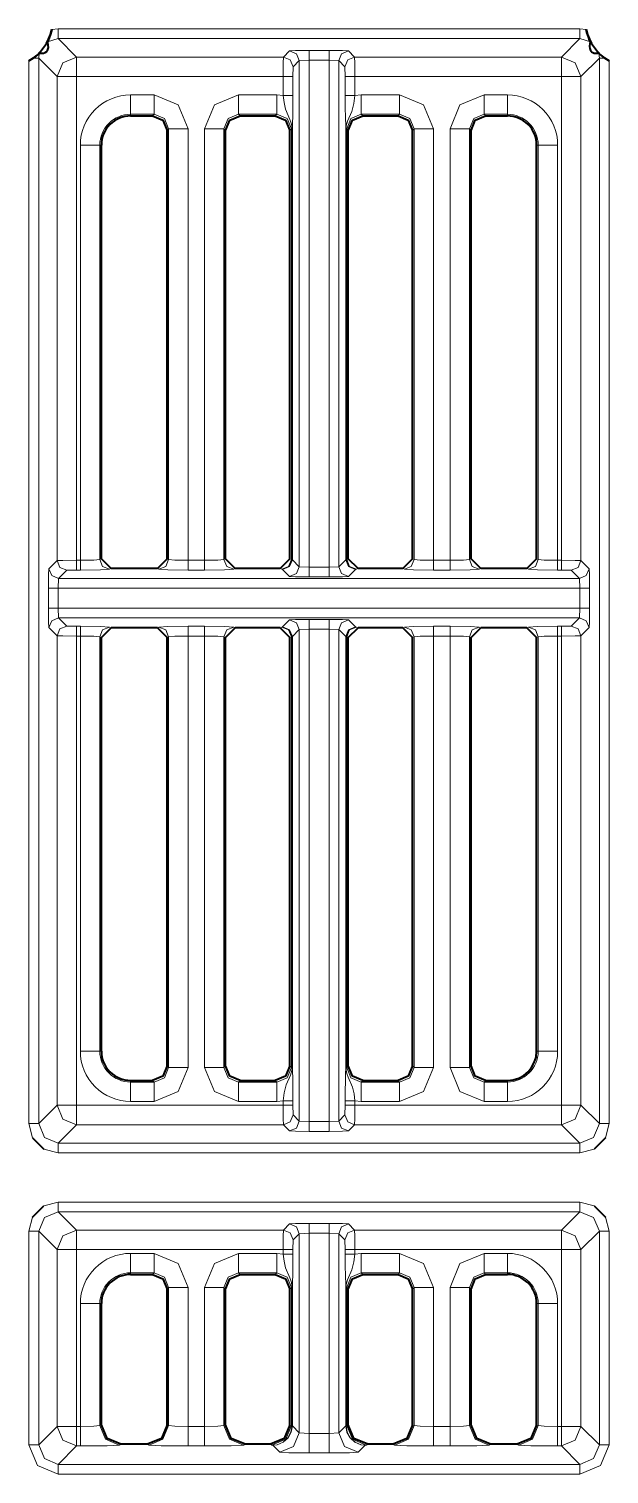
# Model space of a CAD drawing. Header units: millimetres. Extents: x 0 to 2941, y -405 to 1422.
# Drawn here: x 451.8 to 481.6, y 273.5 to 347.7 of the extents above; entities that cross this region are included whole.
import ezdxf

# ---------------------------------------------------------------- set-up
doc = ezdxf.new("R2010")
doc.units = ezdxf.units.MM
doc.layers.add('FINE', color=9, linetype='Continuous')
doc.layers.add('OUTLINE', color=7, linetype='Continuous')

msp = doc.modelspace()

# ---------------------------------------------------------------- linework, layer by layer
at = {"layer": 'FINE', "lineweight": 9}
for p, q in [((453.279, 347.677), (452.956, 347.642)), ((480.054, 347.677), (453.279, 347.677)), ((480.377, 347.642), (480.054, 347.677)), ((453.279, 347.178), (480.054, 347.178)), ((480.054, 347.178), (479.11, 346.234)), ((480.054, 347.178), (480.593, 347.02)), ((452.28, 346.178), (452.313, 346.433)), ((452.28, 291.453), (452.28, 346.178)), ((465.342, 345.734), (465.657, 346.049)), ((465.657, 346.049), (466.157, 346.075)), ((465.657, 346.049), (465.657, 320.058)), ((467.182, 346.575), (466.157, 346.575)), ((466.157, 346.075), (467.182, 346.075)), ((466.157, 320.032), (466.157, 346.075)), ((467.182, 346.075), (467.182, 320.032)), ((467.182, 346.075), (467.682, 346.049)), ((467.682, 346.049), (467.998, 345.734)), ((467.682, 320.058), (467.682, 346.049)), ((468.497, 346.234), (468.182, 346.549)), ((479.11, 346.234), (468.497, 346.234)), ((481.021, 346.433), (481.054, 346.178)), ((481.553, 291.453), (481.553, 346.033)), ((454.223, 320.386), (454.223, 345.234)), ((454.223, 345.234), (464.829, 345.234)), ((464.829, 345.234), (464.829, 344.258)), ((465.329, 345.234), (465.342, 345.734)), ((465.329, 344.258), (465.329, 345.234)), ((467.998, 345.734), (468.01, 345.234)), ((468.01, 345.234), (468.01, 344.258)), ((468.51, 344.258), (468.51, 345.234)), ((458.202, 344.289), (456.998, 344.289)), ((464.502, 344.289), (462.537, 344.289)), ((464.829, 344.258), (464.502, 344.289)), ((476.335, 344.289), (475.137, 344.289)), ((462.619, 343.209), (462.537, 343.29)), ((462.537, 343.29), (464.502, 343.29)), ((464.502, 343.29), (464.421, 343.209)), ((475.219, 343.209), (475.137, 343.29)), ((475.137, 343.29), (476.335, 343.29)), ((476.335, 343.29), (476.335, 343.209)), ((459.95, 320.386), (459.95, 342.541)), ((461.788, 342.541), (461.87, 342.459)), ((465.17, 342.459), (465.251, 342.541)), ((465.251, 342.541), (465.251, 320.423)), ((465.283, 342.541), (465.283, 320.415)), ((465.3, 320.415), (465.3, 342.541)), ((468.04, 342.541), (468.04, 320.415)), ((468.088, 342.541), (468.17, 342.459)), ((468.088, 320.423), (468.088, 342.541)), ((471.47, 342.459), (471.551, 342.541)), ((471.551, 342.541), (471.551, 320.423)), ((474.388, 342.541), (474.47, 342.459)), ((454.419, 341.709), (454.419, 320.386)), ((455.417, 341.709), (455.498, 341.709)), ((477.835, 341.709), (477.916, 341.709)), ((453.223, 320.373), (452.803, 319.953)), ((454.419, 320.386), (454.223, 320.386)), ((455.916, 319.923), (455.999, 319.964)), ((458.951, 320.423), (458.87, 320.464)), ((462.288, 319.923), (462.37, 319.964)), ((464.67, 319.964), (464.752, 319.923)), ((464.752, 319.923), (464.8, 319.915)), ((464.8, 319.915), (465.157, 319.558)), ((465.251, 320.423), (465.17, 320.464)), ((465.283, 320.415), (465.251, 320.423)), ((465.657, 320.058), (465.3, 320.415)), ((466.157, 320.032), (465.657, 320.058)), ((467.182, 320.032), (466.157, 320.032)), ((467.682, 320.058), (467.182, 320.032)), ((468.04, 320.415), (467.682, 320.058)), ((468.088, 320.423), (468.056, 320.415)), ((468.17, 320.464), (468.088, 320.423)), ((468.182, 319.558), (468.539, 319.915)), ((468.539, 319.915), (468.588, 319.923)), ((468.588, 319.923), (468.67, 319.964)), ((470.97, 319.964), (471.052, 319.923)), ((471.551, 320.423), (471.47, 320.464)), ((474.888, 319.923), (474.97, 319.964)), ((479.11, 320.386), (478.915, 320.386)), ((453.278, 318.953), (453.303, 319.453)), ((453.303, 319.453), (453.723, 319.873)), ((453.723, 319.873), (454.223, 319.886)), ((454.223, 319.886), (454.419, 319.886)), ((459.95, 319.886), (460.79, 319.886)), ((466.157, 319.532), (467.182, 319.532)), ((472.55, 319.886), (473.39, 319.886)), ((480.03, 319.453), (480.055, 318.953)), ((453.278, 318.953), (480.055, 318.953)), ((453.278, 317.927), (453.278, 318.953)), ((480.055, 318.953), (480.055, 317.927)), ((480.555, 317.927), (480.555, 318.953)), ((480.055, 317.927), (453.278, 317.927)), ((453.303, 317.428), (453.278, 317.927)), ((480.055, 317.927), (480.03, 317.428)), ((453.723, 317.008), (453.303, 317.428)), ((453.303, 317.428), (480.03, 317.428)), ((454.223, 316.995), (453.723, 317.008)), ((454.419, 316.995), (454.223, 316.995)), ((455.999, 316.917), (455.916, 316.958)), ((458.452, 316.958), (458.37, 316.917)), ((460.79, 316.995), (459.95, 316.995)), ((462.37, 316.917), (462.288, 316.958)), ((464.752, 316.958), (464.67, 316.917)), ((464.8, 316.966), (464.752, 316.958)), ((465.157, 317.323), (464.8, 316.966)), ((467.182, 317.348), (466.157, 317.348)), ((468.539, 316.966), (468.182, 317.323)), ((468.588, 316.958), (468.539, 316.966)), ((468.67, 316.917), (468.588, 316.958)), ((471.052, 316.958), (470.97, 316.917)), ((473.39, 316.995), (472.55, 316.995)), ((477.417, 316.958), (477.335, 316.917)), ((479.11, 316.995), (478.915, 316.995)), ((479.61, 317.008), (479.11, 316.995)), ((480.03, 317.428), (479.61, 317.008)), ((452.803, 316.928), (453.223, 316.508)), ((453.223, 316.508), (453.223, 292.397)), ((454.223, 316.495), (454.419, 316.495)), ((454.223, 292.397), (454.223, 316.495)), ((454.419, 316.495), (454.419, 295.172)), ((455.417, 295.172), (455.417, 316.458)), ((455.417, 316.458), (455.498, 316.417)), ((458.87, 316.417), (458.951, 316.458)), ((458.951, 316.458), (458.951, 294.34)), ((459.95, 316.495), (460.79, 316.495)), ((459.95, 294.34), (459.95, 316.495)), ((460.79, 316.495), (460.79, 294.34)), ((461.788, 294.34), (461.788, 316.458)), ((461.788, 316.458), (461.87, 316.417)), ((465.17, 316.417), (465.251, 316.458)), ((465.251, 316.458), (465.283, 316.466)), ((465.283, 316.466), (465.283, 294.34)), ((465.3, 316.466), (465.657, 316.823)), ((465.3, 294.34), (465.3, 316.466)), ((465.657, 316.823), (466.157, 316.849)), ((465.657, 316.823), (465.657, 291.582)), ((466.157, 291.556), (466.157, 316.849)), ((466.157, 316.849), (467.182, 316.849)), ((467.182, 316.849), (467.182, 291.556)), ((467.182, 316.849), (467.682, 316.823)), ((467.682, 291.582), (467.682, 316.823)), ((467.682, 316.823), (468.04, 316.466)), ((468.04, 316.466), (468.04, 294.34)), ((468.056, 294.34), (468.056, 316.466)), ((468.056, 316.466), (468.088, 316.458)), ((468.088, 294.34), (468.088, 316.458)), ((468.088, 316.458), (468.17, 316.417)), ((471.47, 316.417), (471.551, 316.458)), ((471.551, 316.458), (471.551, 294.34)), ((472.55, 294.34), (472.55, 316.495)), ((472.55, 316.495), (473.39, 316.495)), ((474.388, 294.34), (474.388, 316.458)), ((474.388, 316.458), (474.47, 316.417)), ((477.835, 316.417), (477.916, 316.458)), ((477.916, 316.458), (477.916, 295.172)), ((478.915, 295.172), (478.915, 316.495)), ((480.11, 316.508), (480.53, 316.928)), ((480.11, 292.397), (480.11, 316.508)), ((455.498, 295.172), (455.417, 295.172)), ((477.916, 295.172), (477.835, 295.172)), ((458.951, 294.34), (458.87, 294.421)), ((461.87, 294.421), (461.788, 294.34)), ((468.17, 294.421), (468.088, 294.34)), ((471.551, 294.34), (471.47, 294.421)), ((474.47, 294.421), (474.388, 294.34)), ((456.998, 293.591), (456.998, 293.672)), ((458.202, 293.591), (456.998, 293.591)), ((458.121, 293.672), (458.202, 293.591)), ((462.537, 293.591), (462.619, 293.672)), ((464.502, 293.591), (462.537, 293.591)), ((464.421, 293.672), (464.502, 293.591)), ((468.837, 293.591), (468.919, 293.672)), ((470.802, 293.591), (468.837, 293.591)), ((470.721, 293.672), (470.802, 293.591)), ((475.137, 293.591), (475.219, 293.672)), ((476.335, 293.591), (475.137, 293.591)), ((476.335, 293.672), (476.335, 293.591)), ((456.998, 292.592), (458.202, 292.592)), ((462.537, 292.592), (464.502, 292.592)), ((464.502, 292.592), (464.829, 292.623)), ((464.829, 292.623), (464.829, 292.397)), ((465.329, 292.397), (465.329, 292.623)), ((468.01, 292.623), (468.01, 292.397)), ((468.51, 292.397), (468.51, 292.623)), ((468.51, 292.623), (468.837, 292.592)), ((468.837, 292.592), (470.802, 292.592)), ((475.137, 292.592), (476.335, 292.592)), ((453.223, 292.397), (452.28, 291.453)), ((464.829, 292.397), (454.223, 292.397)), ((465.342, 291.897), (465.329, 292.397)), ((465.657, 291.582), (465.342, 291.897)), ((467.998, 291.897), (467.682, 291.582)), ((468.01, 292.397), (467.998, 291.897)), ((481.054, 291.453), (480.11, 292.397)), ((454.223, 291.397), (464.842, 291.397)), ((464.842, 291.397), (465.157, 291.082)), ((466.157, 291.056), (467.182, 291.056)), ((467.682, 291.582), (467.182, 291.556)), ((479.11, 291.397), (480.054, 290.453)), ((481.366, 290.726), (481.553, 291.453)), ((452.552, 290.141), (453.279, 289.954)), ((453.279, 289.954), (480.054, 289.954)), ((480.054, 289.954), (480.781, 290.141)), ((453.279, 287.427), (452.552, 287.239)), ((480.054, 287.427), (453.279, 287.427)), ((480.781, 287.239), (480.054, 287.427)), ((451.968, 286.655), (451.78, 285.928)), ((451.78, 285.928), (451.78, 274.953)), ((452.28, 285.928), (453.223, 284.984)), ((465.157, 286.299), (464.842, 285.984)), ((465.342, 285.484), (465.657, 285.799)), ((465.657, 285.799), (466.157, 285.825)), ((465.657, 285.799), (465.657, 275.581)), ((467.182, 286.325), (466.157, 286.325)), ((466.157, 275.543), (466.157, 285.825)), ((466.157, 285.825), (467.182, 285.825)), ((467.182, 285.825), (467.182, 275.543)), ((467.182, 285.825), (467.682, 285.799)), ((468.497, 285.984), (468.182, 286.299)), ((481.054, 285.928), (481.054, 274.953)), ((465.329, 284.984), (465.342, 285.484)), ((467.998, 285.484), (468.01, 284.984)), ((453.223, 284.984), (453.223, 275.897)), ((458.202, 284.788), (456.998, 284.788)), ((464.502, 284.788), (462.537, 284.788)), ((464.829, 284.757), (464.502, 284.788)), ((464.829, 284.984), (464.829, 284.757)), ((465.329, 284.757), (465.329, 284.984)), ((468.01, 284.984), (468.01, 284.757)), ((468.51, 284.984), (479.11, 284.984)), ((468.51, 284.757), (468.51, 284.984)), ((468.837, 284.788), (468.51, 284.757)), ((470.802, 284.788), (468.837, 284.788)), ((476.335, 284.788), (475.137, 284.788)), ((479.11, 284.984), (479.11, 275.897)), ((468.919, 283.708), (468.837, 283.79)), ((475.219, 283.708), (475.137, 283.79)), ((459.95, 275.897), (459.95, 283.041)), ((460.79, 283.041), (460.79, 275.897)), ((461.788, 283.041), (461.87, 282.959)), ((465.17, 282.959), (465.251, 283.041)), ((465.251, 283.041), (465.251, 275.946)), ((465.283, 283.041), (465.283, 275.939)), ((465.3, 275.939), (465.3, 283.041)), ((468.04, 283.041), (468.04, 275.939)), ((468.088, 275.946), (468.088, 283.041)), ((468.088, 283.041), (468.17, 282.959)), ((471.47, 282.959), (471.551, 283.041)), ((471.551, 283.041), (471.551, 275.946)), ((473.39, 283.041), (473.39, 275.897)), ((474.388, 283.041), (474.47, 282.959)), ((455.417, 282.208), (455.498, 282.208)), ((455.417, 275.946), (455.417, 282.208)), ((477.835, 282.208), (477.916, 282.208)), ((477.916, 282.208), (477.916, 275.946)), ((478.915, 275.897), (478.915, 282.208)), ((455.498, 275.987), (455.417, 275.946)), ((458.951, 275.946), (458.87, 275.987)), ((460.79, 275.897), (459.95, 275.897)), ((465.251, 275.946), (465.17, 275.987)), ((465.283, 275.935), (465.251, 275.946)), ((465.283, 275.939), (465.283, 275.935)), ((465.3, 275.933), (465.3, 275.939)), ((465.657, 275.581), (465.3, 275.939)), ((466.157, 275.543), (465.657, 275.581)), ((467.182, 275.543), (466.157, 275.543)), ((467.682, 275.581), (467.182, 275.543)), ((468.04, 275.939), (467.682, 275.581)), ((468.088, 275.946), (468.056, 275.935)), ((468.056, 275.935), (468.056, 275.939)), ((468.17, 275.987), (468.088, 275.946)), ((471.551, 275.946), (471.47, 275.987)), ((477.916, 275.946), (477.835, 275.987)), ((479.11, 275.897), (478.915, 275.897)), ((481.054, 274.953), (480.11, 275.897)), ((453.279, 273.953), (454.223, 274.897)), ((456.416, 274.947), (456.499, 274.988)), ((462.787, 274.947), (462.87, 274.988)), ((464.17, 274.988), (464.252, 274.947)), ((464.252, 274.947), (464.301, 274.937)), ((468.682, 274.582), (469.038, 274.937)), ((469.038, 274.937), (469.087, 274.947)), ((469.087, 274.947), (469.17, 274.988)), ((470.47, 274.988), (470.552, 274.947)), ((472.55, 274.897), (473.39, 274.897)), ((475.387, 274.947), (475.47, 274.988)), ((476.835, 274.988), (476.917, 274.947)), ((478.915, 274.897), (479.11, 274.897)), ((479.11, 274.897), (480.054, 273.953)), ((480.054, 273.953), (453.279, 273.953))]:
    msp.add_line(p, q, dxfattribs=at)
for points in [[(452.74, 347.02), (453.279, 347.178), (453.279, 347.329), (453.279, 347.677)], [(480.054, 347.178), (480.054, 347.329), (480.054, 347.677)], [(464.842, 346.234), (454.223, 346.234), (453.279, 347.178)], [(451.78, 346.033), (451.78, 291.453), (451.968, 290.726)], [(452.002, 346.178), (452.201, 346.178), (452.28, 346.178)], [(452.28, 346.178), (453.223, 345.234), (453.223, 320.373)], [(453.223, 345.234), (453.525, 345.234), (454.223, 345.234), (454.223, 345.932), (454.223, 346.234)], [(454.223, 346.234), (453.516, 345.941), (453.223, 345.234)], [(464.842, 346.234), (464.833, 345.932), (464.829, 345.234)], [(466.157, 346.575), (465.459, 346.567), (465.157, 346.549), (464.842, 346.234)], [(464.842, 346.234), (465.195, 346.087), (465.342, 345.734)], [(465.157, 346.549), (465.51, 346.403), (465.657, 346.049)], [(466.157, 346.575), (466.157, 346.424), (466.157, 346.075)], [(467.182, 346.575), (467.182, 346.424), (467.182, 346.075)], [(468.182, 346.549), (467.88, 346.567), (467.182, 346.575)], [(468.182, 346.549), (467.829, 346.403), (467.682, 346.049)], [(468.497, 346.234), (468.144, 346.087), (467.998, 345.734)], [(468.51, 345.234), (468.507, 345.932), (468.497, 346.234)], [(480.11, 345.234), (479.817, 345.941), (479.11, 346.234)], [(479.11, 345.234), (479.11, 345.932), (479.11, 346.234)], [(480.11, 345.234), (481.054, 346.178), (481.054, 291.453)], [(481.054, 346.178), (481.132, 346.178), (481.331, 346.178)], [(464.829, 345.234), (465.178, 345.234), (465.329, 345.234)], [(468.51, 345.234), (468.161, 345.234), (468.01, 345.234)], [(468.51, 345.234), (479.11, 345.234), (479.11, 320.386)], [(479.11, 345.234), (479.808, 345.234), (480.11, 345.234)], [(480.53, 319.953), (480.11, 320.373), (480.11, 345.234)], [(456.998, 343.29), (456.998, 343.6), (456.998, 344.289)], [(458.202, 343.29), (458.202, 343.6), (458.202, 344.289)], [(459.95, 342.541), (459.438, 343.777), (458.202, 344.289)], [(462.537, 344.289), (461.301, 343.777), (460.79, 342.541)], [(462.537, 344.289), (462.537, 343.6), (462.537, 343.29)], [(464.502, 344.289), (464.502, 343.6), (464.502, 343.29)], [(464.829, 344.258), (465.178, 344.258), (465.329, 344.258)], [(464.829, 344.258), (464.872, 343.894), (464.95, 343.551), (465.175, 343.033), (465.226, 342.896), (465.255, 342.789), (465.278, 342.644), (465.283, 342.574), (465.283, 342.541)], [(465.3, 342.541), (465.3, 342.553), (465.3, 342.581), (465.301, 342.64), (465.303, 342.689), (465.305, 342.763), (465.32, 343.257), (465.326, 343.728), (465.329, 344.258)], [(468.51, 344.258), (468.161, 344.258), (468.01, 344.258)], [(468.01, 344.258), (468.013, 343.666), (468.023, 343.118), (468.036, 342.71), (468.039, 342.602), (468.039, 342.568), (468.04, 342.541)], [(468.056, 320.415), (468.056, 342.541), (468.058, 342.611), (468.067, 342.698), (468.127, 342.937), (468.349, 343.437), (468.46, 343.851), (468.51, 344.258)], [(470.802, 344.289), (468.837, 344.289), (468.51, 344.258)], [(468.837, 344.289), (468.837, 343.6), (468.837, 343.29)], [(470.802, 344.289), (470.802, 343.6), (470.802, 343.29)], [(473.39, 320.386), (472.55, 320.386), (472.55, 342.541), (472.038, 343.777), (470.802, 344.289)], [(475.137, 344.289), (473.901, 343.777), (473.39, 342.541), (473.39, 320.386)], [(475.137, 344.289), (475.137, 343.6), (475.137, 343.29)], [(476.335, 343.29), (476.335, 343.6), (476.335, 344.289)], [(456.998, 343.209), (456.998, 343.29), (458.202, 343.29), (458.121, 343.209)], [(458.202, 343.29), (458.733, 343.072), (458.951, 342.541)], [(461.788, 342.541), (462.006, 343.072), (462.537, 343.29)], [(464.502, 343.29), (465.033, 343.072), (465.251, 342.541)], [(468.088, 342.541), (468.306, 343.072), (468.837, 343.29)], [(468.919, 343.209), (468.837, 343.29), (470.802, 343.29), (470.721, 343.209)], [(470.802, 343.29), (471.333, 343.072), (471.551, 342.541)], [(474.388, 342.541), (474.606, 343.072), (475.137, 343.29)], [(458.87, 342.459), (458.951, 342.541), (458.951, 320.423)], [(458.951, 342.541), (459.261, 342.541), (459.95, 342.541)], [(460.79, 342.541), (460.79, 320.386), (459.95, 320.386)], [(460.79, 342.541), (461.478, 342.541), (461.788, 342.541)], [(461.87, 320.464), (461.788, 320.423), (461.788, 342.541)], [(465.251, 342.541), (465.262, 342.541), (465.283, 342.541)], [(465.283, 342.541), (465.295, 342.541), (465.3, 342.541)], [(468.056, 342.541), (468.045, 342.541), (468.04, 342.541)], [(468.056, 342.541), (468.078, 342.541), (468.088, 342.541)], [(471.551, 342.541), (471.861, 342.541), (472.55, 342.541)], [(473.39, 342.541), (474.078, 342.541), (474.388, 342.541)], [(474.47, 320.464), (474.388, 320.423), (474.388, 342.541)], [(454.419, 341.709), (455.107, 341.709), (455.417, 341.709)], [(455.498, 320.464), (455.417, 320.423), (455.417, 341.709)], [(477.916, 341.709), (477.916, 320.423), (477.835, 320.464)], [(477.916, 341.709), (478.226, 341.709), (478.915, 341.709)], [(452.803, 319.953), (452.785, 319.651), (452.778, 318.953)], [(453.303, 319.453), (452.95, 319.6), (452.803, 319.953)], [(454.223, 320.386), (453.525, 320.382), (453.223, 320.373)], [(453.723, 319.873), (453.37, 320.02), (453.223, 320.373)], [(454.223, 319.886), (454.223, 320.037), (454.223, 320.386)], [(455.417, 320.423), (455.107, 320.396), (454.419, 320.386)], [(454.419, 319.886), (454.419, 320.037), (454.419, 320.386)], [(454.419, 319.886), (455.451, 319.897), (455.916, 319.923)], [(455.916, 319.923), (455.564, 320.07), (455.417, 320.423)], [(458.37, 319.964), (458.452, 319.923), (458.917, 319.897), (459.95, 319.886)], [(458.452, 319.923), (458.804, 320.07), (458.951, 320.423)], [(459.95, 320.386), (459.261, 320.396), (458.951, 320.423)], [(459.95, 319.886), (459.95, 320.037), (459.95, 320.386)], [(461.788, 320.423), (461.478, 320.396), (460.79, 320.386)], [(460.79, 319.886), (460.79, 320.037), (460.79, 320.386)], [(460.79, 319.886), (461.822, 319.897), (462.288, 319.923)], [(461.788, 320.423), (461.935, 320.07), (462.288, 319.923)], [(465.251, 320.423), (465.104, 320.07), (464.752, 319.923)], [(465.3, 320.415), (465.153, 320.062), (464.8, 319.915)], [(465.283, 320.415), (465.14, 320.063), (464.8, 319.915)], [(465.657, 320.058), (465.51, 319.704), (465.157, 319.558)], [(465.3, 320.415), (465.295, 320.415), (465.283, 320.415)], [(466.157, 320.032), (466.157, 319.683), (466.157, 319.532)], [(467.182, 320.032), (467.182, 319.683), (467.182, 319.532)], [(467.682, 320.058), (467.829, 319.704), (468.182, 319.558)], [(468.04, 320.415), (468.186, 320.062), (468.539, 319.915)], [(468.056, 320.415), (468.045, 320.415), (468.04, 320.415)], [(468.056, 320.415), (468.199, 320.063), (468.539, 319.915)], [(468.088, 320.423), (468.235, 320.07), (468.588, 319.923)], [(471.052, 319.923), (471.405, 320.07), (471.551, 320.423)], [(471.052, 319.923), (471.517, 319.897), (472.55, 319.886)], [(472.55, 320.386), (471.861, 320.396), (471.551, 320.423)], [(472.55, 319.886), (472.55, 320.037), (472.55, 320.386)], [(474.388, 320.423), (474.078, 320.396), (473.39, 320.386)], [(473.39, 320.386), (473.39, 320.037), (473.39, 319.886)], [(473.39, 319.886), (474.422, 319.897), (474.888, 319.923)], [(474.388, 320.423), (474.535, 320.07), (474.888, 319.923)], [(477.335, 319.964), (477.417, 319.923), (477.882, 319.897), (478.915, 319.886)], [(477.417, 319.923), (477.769, 320.07), (477.916, 320.423)], [(478.915, 320.386), (478.226, 320.396), (477.916, 320.423)], [(478.915, 319.886), (478.915, 320.037), (478.915, 320.386)], [(479.11, 320.386), (479.11, 320.037), (479.11, 319.886)], [(480.11, 320.373), (479.808, 320.382), (479.11, 320.386)], [(480.11, 320.373), (479.963, 320.02), (479.61, 319.873)], [(480.53, 319.953), (480.383, 319.6), (480.03, 319.453)], [(480.555, 318.953), (480.548, 319.651), (480.53, 319.953)], [(479.61, 319.873), (480.03, 319.453), (453.303, 319.453)], [(465.157, 319.558), (465.459, 319.54), (466.157, 319.532)], [(467.182, 319.532), (467.88, 319.54), (468.182, 319.558)], [(478.915, 319.886), (479.11, 319.886), (479.61, 319.873)], [(453.278, 318.953), (452.929, 318.953), (452.778, 318.953)], [(452.778, 318.953), (452.778, 317.927), (452.785, 317.23), (452.803, 316.928)], [(480.555, 318.953), (480.404, 318.953), (480.055, 318.953)], [(453.278, 317.927), (452.929, 317.927), (452.778, 317.927)], [(480.555, 317.927), (480.404, 317.927), (480.055, 317.927)], [(480.53, 316.928), (480.548, 317.23), (480.555, 317.927)], [(453.303, 317.428), (452.95, 317.281), (452.803, 316.928)], [(453.723, 317.008), (453.37, 316.861), (453.223, 316.508)], [(454.223, 316.995), (454.223, 316.844), (454.223, 316.495)], [(454.419, 316.995), (454.419, 316.844), (454.419, 316.495)], [(455.916, 316.958), (455.451, 316.984), (454.419, 316.995)], [(455.916, 316.958), (455.564, 316.811), (455.417, 316.458)], [(459.95, 316.995), (458.917, 316.984), (458.452, 316.958)], [(458.951, 316.458), (458.804, 316.811), (458.452, 316.958)], [(459.95, 316.995), (459.95, 316.844), (459.95, 316.495)], [(460.79, 316.995), (460.79, 316.844), (460.79, 316.495)], [(462.288, 316.958), (461.822, 316.984), (460.79, 316.995)], [(462.288, 316.958), (461.935, 316.811), (461.788, 316.458)], [(464.752, 316.958), (465.104, 316.811), (465.251, 316.458)], [(464.8, 316.966), (465.153, 316.819), (465.3, 316.466)], [(464.8, 316.966), (465.14, 316.818), (465.283, 316.466)], [(466.157, 317.348), (465.459, 317.341), (465.157, 317.323)], [(465.157, 317.323), (465.51, 317.176), (465.657, 316.823)], [(466.157, 317.348), (466.157, 317.197), (466.157, 316.849)], [(467.182, 317.348), (467.182, 317.197), (467.182, 316.849)], [(468.182, 317.323), (467.88, 317.341), (467.182, 317.348)], [(468.182, 317.323), (467.829, 317.176), (467.682, 316.823)], [(468.539, 316.966), (468.186, 316.819), (468.04, 316.466)], [(468.539, 316.966), (468.199, 316.818), (468.056, 316.466)], [(468.588, 316.958), (468.235, 316.811), (468.088, 316.458)], [(472.55, 316.995), (471.517, 316.984), (471.052, 316.958)], [(471.551, 316.458), (471.405, 316.811), (471.052, 316.958)], [(472.55, 316.495), (472.55, 316.844), (472.55, 316.995)], [(473.39, 316.995), (473.39, 316.844), (473.39, 316.495)], [(474.97, 316.917), (474.888, 316.958), (474.422, 316.984), (473.39, 316.995)], [(474.888, 316.958), (474.535, 316.811), (474.388, 316.458)], [(478.915, 316.995), (477.882, 316.984), (477.417, 316.958)], [(477.916, 316.458), (477.769, 316.811), (477.417, 316.958)], [(478.915, 316.495), (478.915, 316.844), (478.915, 316.995)], [(479.11, 316.495), (479.11, 316.844), (479.11, 316.995)], [(480.11, 316.508), (479.963, 316.861), (479.61, 317.008)], [(480.53, 316.928), (480.383, 317.281), (480.03, 317.428)], [(453.223, 316.508), (453.525, 316.499), (454.223, 316.495)], [(454.419, 316.495), (455.107, 316.484), (455.417, 316.458)], [(458.951, 316.458), (459.261, 316.484), (459.95, 316.495)], [(460.79, 316.495), (461.478, 316.484), (461.788, 316.458)], [(465.251, 316.458), (465.251, 294.34), (465.17, 294.421)], [(465.283, 316.466), (465.295, 316.466), (465.3, 316.466)], [(468.04, 316.466), (468.045, 316.466), (468.056, 316.466)], [(478.915, 316.495), (479.11, 316.495), (479.11, 292.397), (468.51, 292.397)], [(471.551, 316.458), (471.861, 316.484), (472.55, 316.495)], [(473.39, 316.495), (474.078, 316.484), (474.388, 316.458)], [(473.39, 316.495), (473.39, 294.34), (473.901, 293.104), (475.137, 292.592)], [(477.916, 316.458), (478.226, 316.484), (478.915, 316.495)], [(479.11, 316.495), (479.808, 316.499), (480.11, 316.508)], [(454.419, 295.172), (455.107, 295.172), (455.417, 295.172)], [(477.916, 295.172), (478.226, 295.172), (478.915, 295.172)], [(458.951, 294.34), (458.733, 293.809), (458.202, 293.591)], [(458.202, 292.592), (459.438, 293.104), (459.95, 294.34)], [(458.951, 294.34), (459.261, 294.34), (459.95, 294.34)], [(460.79, 294.34), (461.478, 294.34), (461.788, 294.34)], [(460.79, 294.34), (461.301, 293.104), (462.537, 292.592)], [(462.537, 293.591), (462.006, 293.809), (461.788, 294.34)], [(465.251, 294.34), (465.033, 293.809), (464.502, 293.591)], [(465.283, 294.34), (465.281, 294.27), (465.272, 294.183), (465.212, 293.943), (464.99, 293.443), (464.879, 293.03), (464.829, 292.623)], [(465.251, 294.34), (465.262, 294.34), (465.283, 294.34)], [(465.3, 294.34), (465.295, 294.34), (465.283, 294.34)], [(465.329, 292.623), (465.326, 293.215), (465.317, 293.763), (465.304, 294.171), (465.3, 294.279), (465.3, 294.313), (465.3, 294.34)], [(468.04, 294.34), (468.04, 294.327), (468.039, 294.3), (468.038, 294.241), (468.036, 294.192), (468.034, 294.117), (468.02, 293.624), (468.013, 293.153), (468.01, 292.623)], [(468.04, 294.34), (468.045, 294.34), (468.056, 294.34)], [(468.056, 294.34), (468.078, 294.34), (468.088, 294.34)], [(468.51, 292.623), (468.467, 292.987), (468.389, 293.33), (468.164, 293.848), (468.114, 293.984), (468.084, 294.091), (468.061, 294.237), (468.057, 294.307), (468.056, 294.34)], [(468.837, 293.591), (468.306, 293.809), (468.088, 294.34)], [(471.551, 294.34), (471.333, 293.809), (470.802, 293.591)], [(470.802, 292.592), (472.038, 293.104), (472.55, 294.34)], [(471.551, 294.34), (471.861, 294.34), (472.55, 294.34)], [(473.39, 294.34), (474.078, 294.34), (474.388, 294.34)], [(475.137, 293.591), (474.606, 293.809), (474.388, 294.34)], [(456.998, 292.592), (456.998, 293.281), (456.998, 293.591)], [(458.202, 292.592), (458.202, 293.281), (458.202, 293.591)], [(462.537, 293.591), (462.537, 293.281), (462.537, 292.592)], [(464.502, 293.591), (464.502, 293.281), (464.502, 292.592)], [(468.837, 293.591), (468.837, 293.281), (468.837, 292.592)], [(470.802, 293.591), (470.802, 293.281), (470.802, 292.592)], [(475.137, 292.592), (475.137, 293.281), (475.137, 293.591)], [(476.335, 293.591), (476.335, 293.281), (476.335, 292.592)], [(465.329, 292.623), (465.178, 292.623), (464.829, 292.623)], [(468.01, 292.623), (468.161, 292.623), (468.51, 292.623)], [(453.223, 292.397), (453.516, 291.69), (454.223, 291.397)], [(453.223, 292.397), (453.525, 292.397), (454.223, 292.397)], [(454.223, 291.397), (454.223, 291.699), (454.223, 292.397)], [(465.329, 292.397), (465.178, 292.397), (464.829, 292.397)], [(464.829, 292.397), (464.833, 291.699), (464.842, 291.397)], [(465.342, 291.897), (465.195, 291.544), (464.842, 291.397)], [(467.998, 291.897), (468.144, 291.544), (468.497, 291.397)], [(468.01, 292.397), (468.161, 292.397), (468.51, 292.397)], [(468.497, 291.397), (468.507, 291.699), (468.51, 292.397)], [(479.11, 291.397), (479.817, 291.69), (480.11, 292.397)], [(479.11, 292.397), (479.808, 292.397), (480.11, 292.397)], [(479.11, 291.397), (479.11, 291.699), (479.11, 292.397)], [(451.78, 291.453), (452.129, 291.453), (452.28, 291.453)], [(453.279, 290.453), (452.572, 290.746), (452.28, 291.453)], [(480.054, 290.453), (453.279, 290.453), (454.223, 291.397)], [(465.657, 291.582), (465.51, 291.228), (465.157, 291.082)], [(465.157, 291.082), (465.459, 291.064), (466.157, 291.056)], [(467.182, 291.556), (466.157, 291.556), (465.657, 291.582)], [(466.157, 291.556), (466.157, 291.207), (466.157, 291.056)], [(467.182, 291.556), (467.182, 291.207), (467.182, 291.056)], [(467.182, 291.056), (467.88, 291.064), (468.182, 291.082)], [(467.682, 291.582), (467.829, 291.228), (468.182, 291.082)], [(468.182, 291.082), (468.497, 291.397), (479.11, 291.397)], [(481.054, 291.453), (480.761, 290.746), (480.054, 290.453)], [(481.054, 291.453), (481.205, 291.453), (481.553, 291.453)], [(453.279, 289.954), (453.279, 290.303), (453.279, 290.453)], [(480.054, 289.954), (480.054, 290.303), (480.054, 290.453)], [(453.279, 286.927), (453.279, 287.078), (453.279, 287.427)], [(480.054, 286.927), (480.054, 287.078), (480.054, 287.427)], [(452.28, 285.928), (452.572, 286.635), (453.279, 286.927)], [(453.279, 286.927), (480.054, 286.927), (479.11, 285.984), (468.497, 285.984)], [(464.842, 285.984), (454.223, 285.984), (453.279, 286.927)], [(480.054, 286.927), (480.761, 286.635), (481.054, 285.928)], [(481.553, 274.953), (481.553, 285.928), (481.366, 286.655)], [(451.78, 285.928), (452.129, 285.928), (452.28, 285.928)], [(453.223, 275.897), (452.28, 274.953), (452.28, 285.928)], [(454.223, 285.984), (453.516, 285.691), (453.223, 284.984)], [(454.223, 284.984), (454.223, 285.682), (454.223, 285.984)], [(464.842, 285.984), (464.833, 285.682), (464.829, 284.984)], [(465.342, 285.484), (465.195, 285.837), (464.842, 285.984)], [(466.157, 286.325), (465.459, 286.317), (465.157, 286.299)], [(465.657, 285.799), (465.51, 286.152), (465.157, 286.299)], [(466.157, 285.825), (466.157, 286.174), (466.157, 286.325)], [(467.182, 285.825), (467.182, 286.174), (467.182, 286.325)], [(468.182, 286.299), (467.88, 286.317), (467.182, 286.325)], [(468.182, 286.299), (467.829, 286.152), (467.682, 285.799)], [(467.682, 275.581), (467.682, 285.799), (467.998, 285.484)], [(468.497, 285.984), (468.144, 285.837), (467.998, 285.484)], [(468.51, 284.984), (468.507, 285.682), (468.497, 285.984)], [(480.11, 284.984), (479.817, 285.691), (479.11, 285.984)], [(479.11, 284.984), (479.11, 285.682), (479.11, 285.984)], [(480.11, 275.897), (480.11, 284.984), (481.054, 285.928)], [(481.054, 285.928), (481.205, 285.928), (481.553, 285.928)], [(453.223, 284.984), (453.525, 284.984), (454.223, 284.984)], [(454.419, 275.897), (454.223, 275.897), (454.223, 284.984), (464.829, 284.984)], [(456.998, 283.79), (456.998, 284.1), (456.998, 284.788)], [(458.202, 283.79), (458.202, 284.1), (458.202, 284.788)], [(459.95, 283.041), (459.438, 284.277), (458.202, 284.788)], [(462.537, 284.788), (461.301, 284.277), (460.79, 283.041)], [(462.537, 284.788), (462.537, 284.1), (462.537, 283.79)], [(464.502, 284.788), (464.502, 284.1), (464.502, 283.79)], [(465.329, 284.984), (465.178, 284.984), (464.829, 284.984)], [(465.329, 284.757), (465.178, 284.757), (464.829, 284.757)], [(464.829, 284.757), (464.872, 284.394), (464.95, 284.051), (465.175, 283.533), (465.226, 283.396), (465.255, 283.289), (465.278, 283.143), (465.283, 283.074), (465.283, 283.041)], [(465.3, 283.041), (465.3, 283.054), (465.3, 283.081), (465.301, 283.14), (465.303, 283.189), (465.305, 283.263), (465.32, 283.757), (465.326, 284.227), (465.329, 284.757)], [(468.51, 284.984), (468.161, 284.984), (468.01, 284.984)], [(468.51, 284.757), (468.161, 284.757), (468.01, 284.757)], [(468.01, 284.757), (468.013, 284.166), (468.023, 283.618), (468.036, 283.21), (468.039, 283.102), (468.039, 283.068), (468.04, 283.041)], [(468.056, 283.041), (468.058, 283.111), (468.067, 283.198), (468.127, 283.437), (468.349, 283.937), (468.46, 284.351), (468.51, 284.757)], [(468.837, 284.788), (468.837, 284.1), (468.837, 283.79)], [(470.802, 284.788), (470.802, 284.1), (470.802, 283.79)], [(472.55, 283.041), (472.038, 284.277), (470.802, 284.788)], [(475.137, 284.788), (473.901, 284.277), (473.39, 283.041)], [(475.137, 283.79), (475.137, 284.1), (475.137, 284.788)], [(476.335, 284.788), (476.335, 284.1), (476.335, 283.79)], [(479.11, 284.984), (479.808, 284.984), (480.11, 284.984)], [(456.998, 283.708), (456.998, 283.79), (458.202, 283.79), (458.121, 283.708)], [(458.202, 283.79), (458.733, 283.572), (458.951, 283.041)], [(461.788, 283.041), (462.006, 283.572), (462.537, 283.79)], [(462.619, 283.708), (462.537, 283.79), (464.502, 283.79), (464.421, 283.708)], [(464.502, 283.79), (465.033, 283.572), (465.251, 283.041)], [(468.088, 283.041), (468.306, 283.572), (468.837, 283.79)], [(468.837, 283.79), (470.802, 283.79), (470.721, 283.708)], [(470.802, 283.79), (471.333, 283.572), (471.551, 283.041)], [(474.388, 283.041), (474.606, 283.572), (475.137, 283.79)], [(475.137, 283.79), (476.335, 283.79), (476.335, 283.708)], [(458.87, 282.959), (458.951, 283.041), (458.951, 275.946)], [(459.95, 283.041), (459.261, 283.041), (458.951, 283.041)], [(460.79, 283.041), (461.478, 283.041), (461.788, 283.041)], [(461.87, 275.987), (461.788, 275.946), (461.788, 283.041)], [(465.251, 283.041), (465.262, 283.041), (465.283, 283.041)], [(465.3, 283.041), (465.295, 283.041), (465.283, 283.041)], [(468.056, 283.041), (468.045, 283.041), (468.04, 283.041)], [(468.056, 275.939), (468.056, 283.041), (468.078, 283.041), (468.088, 283.041)], [(471.551, 283.041), (471.861, 283.041), (472.55, 283.041)], [(473.39, 275.897), (472.55, 275.897), (472.55, 283.041)], [(474.388, 283.041), (474.078, 283.041), (473.39, 283.041)], [(474.47, 275.987), (474.388, 275.946), (474.388, 283.041)], [(455.417, 282.208), (455.107, 282.208), (454.419, 282.208)], [(478.915, 282.208), (478.226, 282.208), (477.916, 282.208)], [(453.223, 275.897), (453.516, 275.19), (454.223, 274.897)], [(454.223, 275.897), (453.525, 275.897), (453.223, 275.897)], [(454.223, 275.897), (454.223, 275.199), (454.223, 274.897)], [(455.417, 275.946), (455.107, 275.911), (454.419, 275.897)], [(454.419, 275.897), (454.419, 275.199), (454.419, 274.897)], [(455.417, 275.946), (455.71, 275.24), (456.416, 274.947)], [(457.952, 274.947), (458.658, 275.24), (458.951, 275.946)], [(459.95, 275.897), (459.261, 275.911), (458.951, 275.946)], [(459.95, 274.897), (459.95, 275.199), (459.95, 275.897)], [(461.788, 275.946), (461.478, 275.911), (460.79, 275.897)], [(460.79, 274.897), (460.79, 275.199), (460.79, 275.897)], [(462.787, 274.947), (462.081, 275.24), (461.788, 275.946)], [(464.252, 274.947), (464.958, 275.24), (465.251, 275.946)], [(464.301, 274.937), (464.325, 274.938), (464.517, 274.963), (464.822, 275.091), (465.067, 275.314), (465.226, 275.606), (465.283, 275.935)], [(464.301, 274.937), (464.325, 274.938), (464.52, 274.962), (464.83, 275.09), (465.079, 275.312), (465.242, 275.604), (465.3, 275.933)], [(464.657, 274.582), (465.364, 274.875), (465.657, 275.581)], [(465.3, 275.939), (465.295, 275.939), (465.283, 275.939)], [(465.283, 275.935), (465.295, 275.934), (465.3, 275.933)], [(466.157, 274.543), (466.157, 274.845), (466.157, 275.543)], [(467.182, 274.543), (467.182, 274.845), (467.182, 275.543)], [(468.682, 274.582), (467.975, 274.875), (467.682, 275.581)], [(468.04, 275.939), (468.04, 275.933), (468.045, 275.934), (468.056, 275.935)], [(468.056, 275.939), (468.045, 275.939), (468.04, 275.939)], [(469.038, 274.937), (469.014, 274.938), (468.82, 274.962), (468.51, 275.09), (468.26, 275.312), (468.097, 275.604), (468.04, 275.933)], [(469.038, 274.937), (469.014, 274.938), (468.823, 274.963), (468.517, 275.091), (468.272, 275.314), (468.113, 275.606), (468.056, 275.935)], [(469.087, 274.947), (468.381, 275.24), (468.088, 275.946)], [(470.552, 274.947), (471.258, 275.24), (471.551, 275.946)], [(472.55, 275.897), (471.861, 275.911), (471.551, 275.946)], [(472.55, 274.897), (472.55, 275.199), (472.55, 275.897)], [(474.388, 275.946), (474.078, 275.911), (473.39, 275.897)], [(473.39, 274.897), (473.39, 275.199), (473.39, 275.897)], [(475.387, 274.947), (474.681, 275.24), (474.388, 275.946)], [(476.917, 274.947), (477.623, 275.24), (477.916, 275.946)], [(478.915, 275.897), (478.226, 275.911), (477.916, 275.946)], [(478.915, 274.897), (478.915, 275.199), (478.915, 275.897)], [(479.11, 274.897), (479.11, 275.199), (479.11, 275.897)], [(479.11, 274.897), (479.817, 275.19), (480.11, 275.897)], [(480.11, 275.897), (479.808, 275.897), (479.11, 275.897)], [(452.28, 274.953), (452.129, 274.953), (451.78, 274.953)], [(451.78, 274.953), (452.219, 273.892), (453.279, 273.453)], [(452.28, 274.953), (452.572, 274.246), (453.279, 273.953)], [(453.279, 273.453), (480.054, 273.453), (481.114, 273.892), (481.553, 274.953)], [(454.223, 274.897), (454.419, 274.897), (455.795, 274.911), (456.416, 274.947)], [(457.87, 274.988), (457.952, 274.947), (458.573, 274.911), (459.95, 274.897)], [(459.95, 274.897), (460.79, 274.897), (462.166, 274.911), (462.787, 274.947)], [(464.301, 274.937), (464.657, 274.582), (465.11, 274.554), (466.157, 274.543)], [(470.552, 274.947), (471.173, 274.911), (472.55, 274.897)], [(473.39, 274.897), (474.766, 274.911), (475.387, 274.947)], [(476.917, 274.947), (477.538, 274.911), (478.915, 274.897)], [(480.054, 273.953), (480.761, 274.246), (481.054, 274.953)], [(481.553, 274.953), (481.205, 274.953), (481.054, 274.953)], [(453.279, 273.453), (453.279, 273.802), (453.279, 273.953)], [(466.157, 274.543), (467.182, 274.543), (468.229, 274.554), (468.682, 274.582)], [(480.054, 273.953), (480.054, 273.802), (480.054, 273.453)]]:
    msp.add_lwpolyline(points, dxfattribs=at)
for points in [[(456.998, 344.289, 0.414223), (454.419, 341.709)], [(478.915, 320.386), (478.915, 341.709, 0.414218), (476.335, 344.289)], [(456.998, 343.29, 0.414214), (455.417, 341.709)], [(477.916, 341.709, 0.414237), (476.335, 343.29)], [(454.419, 295.172, 0.414223), (456.998, 292.592)], [(455.417, 295.172, 0.414214), (456.998, 293.591)], [(476.335, 293.591, 0.41419), (477.916, 295.172)], [(476.335, 292.592, 0.414189), (478.915, 295.172)], [(456.998, 284.788, 0.414223), (454.419, 282.208), (454.419, 275.897)], [(478.915, 282.208, 0.414218), (476.335, 284.788)], [(456.998, 283.79, 0.414214), (455.417, 282.208)], [(477.916, 282.208, 0.414237), (476.335, 283.79)]]:
    msp.add_lwpolyline(points, format="xyb", dxfattribs=at)
at = {"layer": 'OUTLINE', "lineweight": 40}
for p, q in [((452.002, 346.178), (451.78, 346.033)), ((481.553, 346.033), (481.331, 346.178)), ((456.998, 343.209), (458.121, 343.209)), ((462.619, 343.209), (464.421, 343.209)), ((468.919, 343.209), (470.721, 343.209)), ((475.219, 343.209), (476.335, 343.209)), ((458.87, 320.464), (458.87, 342.459)), ((461.87, 320.464), (461.87, 342.459)), ((465.17, 320.464), (465.17, 342.459)), ((468.17, 320.464), (468.17, 342.459)), ((471.47, 320.464), (471.47, 342.459)), ((474.47, 320.464), (474.47, 342.459)), ((455.498, 320.464), (455.498, 341.709)), ((477.835, 320.464), (477.835, 341.709)), ((455.999, 319.964), (455.498, 320.464)), ((458.37, 319.964), (455.999, 319.964)), ((458.87, 320.464), (458.37, 319.964)), ((462.37, 319.964), (461.87, 320.464)), ((464.67, 319.964), (462.37, 319.964)), ((465.17, 320.464), (464.67, 319.964)), ((468.67, 319.964), (468.17, 320.464)), ((470.97, 319.964), (468.67, 319.964)), ((471.47, 320.464), (470.97, 319.964)), ((474.97, 319.964), (474.47, 320.464)), ((477.335, 319.964), (474.97, 319.964)), ((477.835, 320.464), (477.335, 319.964)), ((455.498, 316.417), (455.999, 316.917)), ((455.498, 295.172), (455.498, 316.417)), ((458.37, 316.917), (455.999, 316.917)), ((458.37, 316.917), (458.87, 316.417)), ((458.87, 294.421), (458.87, 316.417)), ((461.87, 316.417), (462.37, 316.917)), ((461.87, 294.421), (461.87, 316.417)), ((464.67, 316.917), (462.37, 316.917)), ((464.67, 316.917), (465.17, 316.417)), ((465.17, 294.421), (465.17, 316.417)), ((468.17, 316.417), (468.67, 316.917)), ((468.17, 294.421), (468.17, 316.417)), ((470.97, 316.917), (468.67, 316.917)), ((470.97, 316.917), (471.47, 316.417)), ((471.47, 294.421), (471.47, 316.417)), ((474.47, 316.417), (474.97, 316.917)), ((474.47, 294.421), (474.47, 316.417)), ((477.335, 316.917), (474.97, 316.917)), ((477.335, 316.917), (477.835, 316.417)), ((477.835, 295.172), (477.835, 316.417)), ((456.998, 293.672), (458.121, 293.672)), ((462.619, 293.672), (464.421, 293.672)), ((468.919, 293.672), (470.721, 293.672)), ((475.219, 293.672), (476.335, 293.672)), ((451.968, 290.726), (452.552, 290.141)), ((481.366, 290.726), (480.781, 290.141)), ((451.968, 286.655), (452.552, 287.239)), ((480.781, 287.239), (481.366, 286.655)), ((462.619, 283.708), (464.421, 283.708)), ((468.919, 283.708), (470.721, 283.708)), ((475.219, 283.708), (476.335, 283.708)), ((458.87, 275.987), (458.87, 282.959)), ((461.87, 275.987), (461.87, 282.959)), ((465.17, 275.987), (465.17, 282.959)), ((468.17, 275.987), (468.17, 282.959)), ((471.47, 275.987), (471.47, 282.959)), ((474.47, 275.987), (474.47, 282.959)), ((455.498, 275.987), (455.498, 282.208)), ((477.835, 275.987), (477.835, 282.208)), ((464.17, 274.988), (462.87, 274.988)), ((470.47, 274.988), (469.17, 274.988))]:
    msp.add_line(p, q, dxfattribs=at)
for points in [[(451.78, 346.033, 0.207816), (452.956, 347.642)], [(480.377, 347.642, 0.207869), (481.553, 346.033)], [(456.998, 343.209, 0.414239), (455.499, 341.709)], [(477.835, 341.709, 0.414214), (476.335, 343.209)], [(455.499, 295.172, 0.414222), (456.998, 293.673)], [(476.335, 293.673, 0.41418), (477.835, 295.172)], [(456.998, 283.708, 0.414239), (455.499, 282.208)], [(477.835, 282.208, 0.414214), (476.335, 283.708)]]:
    msp.add_lwpolyline(points, format="xyb", dxfattribs=at)
for points in [[(452.956, 347.642), (452.89, 347.401), (452.824, 347.217), (452.768, 347.086), (452.746, 347.036), (452.74, 347.02)], [(480.593, 347.02), (480.586, 347.039), (480.557, 347.104), (480.489, 347.27), (480.417, 347.489), (480.377, 347.642)], [(452.313, 346.433), (452.378, 346.426), (452.524, 346.431), (452.618, 346.46), (452.695, 346.515), (452.707, 346.528), (452.712, 346.535), (452.714, 346.537), (452.716, 346.54), (452.718, 346.542), (452.72, 346.545), (452.722, 346.549), (452.727, 346.556), (452.739, 346.576), (452.758, 346.618), (452.779, 346.717), (452.753, 346.971), (452.74, 347.02)], [(480.593, 347.02), (480.574, 346.946), (480.552, 346.776), (480.562, 346.665), (480.597, 346.57), (480.607, 346.555), (480.611, 346.548), (480.613, 346.545), (480.615, 346.543), (480.617, 346.54), (480.618, 346.538), (480.62, 346.536), (480.623, 346.532), (480.631, 346.523), (480.648, 346.505), (480.688, 346.475), (480.785, 346.436), (481.02, 346.433)], [(452.313, 346.433), (452.297, 346.421), (452.246, 346.375), (452.112, 346.261), (452.002, 346.178)], [(481.331, 346.178), (481.16, 346.312), (481.069, 346.391), (481.032, 346.425), (481.021, 346.433)], [(458.121, 343.209), (458.65, 342.989), (458.87, 342.459)], [(461.87, 342.459), (462.089, 342.989), (462.619, 343.209)], [(464.421, 343.209), (464.95, 342.989), (465.17, 342.459)], [(468.17, 342.459), (468.389, 342.989), (468.919, 343.209)], [(470.721, 343.209), (471.25, 342.989), (471.47, 342.459)], [(474.47, 342.459), (474.689, 342.989), (475.219, 343.209)], [(458.87, 294.421), (458.65, 293.892), (458.121, 293.672)], [(462.619, 293.672), (462.089, 293.892), (461.87, 294.421)], [(465.17, 294.421), (464.95, 293.892), (464.421, 293.672)], [(468.919, 293.672), (468.389, 293.892), (468.17, 294.421)], [(471.47, 294.421), (471.25, 293.892), (470.721, 293.672)], [(475.219, 293.672), (474.689, 293.892), (474.47, 294.421)], [(456.998, 283.708), (458.121, 283.708), (458.65, 283.489), (458.87, 282.959)], [(461.87, 282.959), (462.089, 283.489), (462.619, 283.708)], [(464.421, 283.708), (464.95, 283.489), (465.17, 282.959)], [(468.17, 282.959), (468.389, 283.489), (468.919, 283.708)], [(470.721, 283.708), (471.25, 283.489), (471.47, 282.959)], [(474.47, 282.959), (474.689, 283.489), (475.219, 283.708)], [(457.87, 274.988), (456.499, 274.988), (455.791, 275.281), (455.498, 275.987)], [(458.87, 275.987), (458.577, 275.281), (457.87, 274.988)], [(462.87, 274.988), (462.162, 275.281), (461.87, 275.987)], [(465.17, 275.987), (464.877, 275.281), (464.17, 274.988)], [(469.17, 274.988), (468.462, 275.281), (468.17, 275.987)], [(471.47, 275.987), (471.177, 275.281), (470.47, 274.988)], [(476.835, 274.988), (475.47, 274.988), (474.762, 275.281), (474.47, 275.987)], [(477.835, 275.987), (477.542, 275.281), (476.835, 274.988)]]:
    msp.add_lwpolyline(points, dxfattribs=at)

doc.saveas('drawing.dxf')
